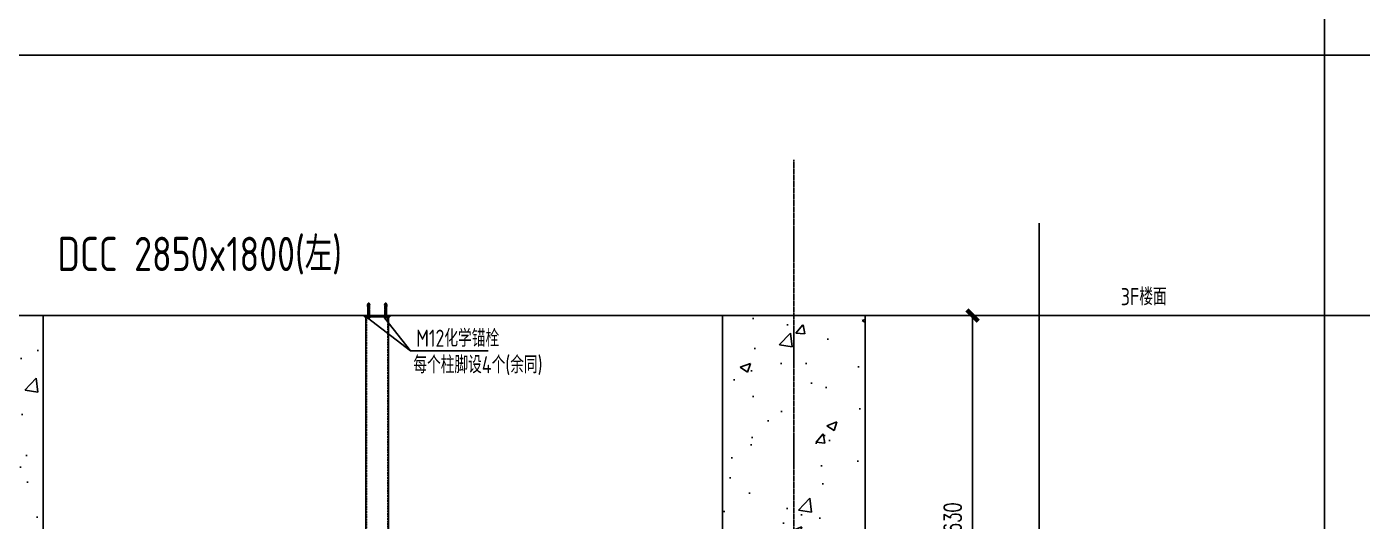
# Model space of a CAD drawing. Header units: millimetres. Extents: x -198529 to 244266, y -64 to 158464.
# Drawn here: x -165966 to -154265, y 98752 to 103083 of the extents above; entities that cross this region are included whole.
import ezdxf

# ---------------------------------------------------------------- set-up
doc = ezdxf.new("R2010")
doc.units = ezdxf.units.MM
doc.linetypes.add('ACAD_ISO10W100', pattern=[18.5, 12, -3, 0.5, -3])
doc.linetypes.add('HIDDEN2', pattern=[4.7625, 3.175, -1.5875])
for name, color, linetype in [('0-DCC-STRUC-T', 4, 'Continuous'), ('ANCHOR BOLTS', 4, 'Continuous'), ('COIL-BANK', 8, 'Continuous'), ('DCC-Size', 4, 'Continuous'), ('K-CEIL-DCC-RACK', 10, 'Continuous'), ('MITTELLINIEN', 3, 'ACAD_ISO10W100')]:
    doc.layers.add(name, color=color, linetype=linetype)
doc.styles.add('DIM_FONT', font='SIMPLEX', dxfattribs={"width": 0.7, "bigfont": 'GBCBIG'})
doc.styles.add('EDRI-COM', font='tssdeng.shx', dxfattribs={"width": 0.8, "bigfont": 'hztxt.shx'})
doc.styles.add('X-HL-CR-F1-EQP-02-01$0$EDRI-COM', font='tssdeng.shx', dxfattribs={"width": 0.8, "bigfont": 'hztxt.shx'})
doc.dimstyles.new('DIM-1', dxfattribs={"dimtxt": 150, "dimasz": 100, "dimexe": 100, "dimexo": 100, "dimgap": 100, "dimtad": 1, "dimdec": 0, "dimzin": 12, "dimdsep": 46, "dimtxsty": 'DIM_FONT', "dimblk": 'ARCHTICK', "dimcen": 2.5, "dimclrd": 256, "dimclre": 256, "dimclrt": 256, "dimadec": 0, "dimazin": 3, "dimtfac": 1, "dimtdec": 0, "dimtix": 1, "dimtmove": 2, "dimatfit": 3, "dimfxl": 1, "dimlwd": -1, "dimlwe": -1, "dimarcsym": 0})

# ---------------------------------------------------------------- blocks, each defined once
blk = doc.blocks.new('H10_40')
for p, q in [((-117, 5), (-118, 4)), ((-118, -4), (-118, 4)), ((-112, 5), (-117, 5)), ((-117, -5), (-117, 5)), ((-112, 4), (-117, 4)), ((-112, -7), (-112, 7)), ((-112, 7), (-109, 7)), ((-106, 3), (-106, 9)), ((-104, 9), (-103, 9)), ((-104, 3), (-103, 2)), ((-97, -2), (-97, 2)), ((-94, 8), (-94, 2)), ((-83, 1), (-79, 1)), ((-79, 7), (-73, 7)), ((-79, -1), (-79, 1)), ((-74, 2), (-74, 5)), ((-74, 5), (-73, 5)), ((-74, 2), (-73, 2)), ((-71, 8), (-73, 7)), ((-71, 8), (-73, 7)), ((-73, 7), (-70, 7)), ((-73, 5), (-73, 7)), ((-73, 7), (-72, 7)), ((-71, 4), (-73, 3)), ((-71, 4), (-73, 4)), ((-73, 3), (-73, 4)), ((-73, 3), (-70, 3)), ((-73, -7), (-73, 2)), ((-71, 8), (-70, 8)), ((-71, 8), (-70, 8)), ((-71, 8), (-71, 8)), ((-71, 4), (-70, 4)), ((-71, 4), (-70, 4)), ((-71, 4), (-71, 4)), ((-70, 7), (-70, 8)), ((-70, 7), (-64, 7)), ((-70, 3), (-70, 4)), ((-64, -7), (-64, 7)), ((-64, 6), (-58, 6)), ((-58, 7), (-40, 7)), ((-58, -7), (-58, 7)), ((-40, -7), (-40, 7)), ((-38, 7), (-40, 7)), ((-38, 7), (0, 7)), ((-38, 7), (-38, -7)), ((0, -12), (0, 12)), ((0, 12), (2, 12)), ((0, 0), (0, 0)), ((2, -12), (2, 12)), ((2, 10), (10, 10)), ((2, 5), (10, 5)), ((10, 10), (10, 8)), ((10, -8), (10, 8)), ((-117, -5), (-118, -4)), ((-112, -4), (-117, -4)), ((-112, -5), (-117, -5)), ((-112, -7), (-109, -7)), ((-106, -3), (-106, -9)), ((-104, -3), (-103, -2)), ((-104, -9), (-103, -9)), ((-94, -8), (-94, -2)), ((-83, -1), (-79, -1)), ((-79, -7), (-73, -7)), ((-73, -2), (-70, -2)), ((-73, -2), (-71, -2)), ((-73, -2), (-71, -2)), ((-73, -6), (-71, -7)), ((-73, -6), (-71, -7)), ((-73, -6), (-70, -6)), ((-73, -7), (-64, -7)), ((-71, -2), (-70, -2)), ((-71, -2), (-70, -2)), ((-71, -2), (-71, -2)), ((-71, -7), (-70, -7)), ((-71, -7), (-70, -7)), ((-71, -7), (-71, -7)), ((-70, -2), (-70, -2)), ((-70, -7), (-70, -6)), ((-64, -6), (-58, -6)), ((-58, -7), (-40, -7)), ((-38, -7), (-40, -7)), ((-38, -7), (0, -7)), ((0, -12), (2, -12)), ((2, -5), (10, -5)), ((2, -10), (10, -10)), ((10, -10), (10, -8))]:
    blk.add_line(p, q)
at = {"color": 1}
for p, q in [((-37, -7), (-37, 7)), ((-34, 7), (-37, 7)), ((-36, 6), (-36, 6)), ((-34, 6), (-36, 6)), ((-34, 6), (-36, 6)), ((-36, 1), (-36, 5)), ((-35, 5), (-36, 5)), ((-35, 1), (-36, 1)), ((-35, 4), (-35, 5)), ((-34, 4), (-35, 4)), ((-34, 3), (-35, 3)), ((-35, 1), (-35, 3)), ((-34, 2), (-35, 2)), ((-35, 2), (-35, 0)), ((-34, -7), (-34, 7)), ((-34, 7), (-34, 7)), ((-34, 6), (-34, 6)), ((-34, 3), (-34, 4)), ((-34, -1), (-34, 2)), ((-34, -7), (-37, -7)), ((-36, -1), (-36, 0)), ((-35, 0), (-36, 0)), ((-34, -1), (-36, -1)), ((-36, -2), (-36, -1)), ((-34, -1), (-36, -1)), ((-34, -2), (-36, -2)), ((-34, -3), (-36, -3)), ((-36, -4), (-36, -3)), ((-36, -6), (-36, -4)), ((-36, -4), (-36, -4)), ((-34, -6), (-36, -6)), ((-36, -6), (-36, -6)), ((-36, -6), (-36, -6)), ((-35, -4), (-34, -4)), ((-35, -6), (-35, -4)), ((-34, -6), (-35, -6)), ((-34, -2), (-34, -1)), ((-34, -4), (-34, -3)), ((-34, -6), (-34, -6))]:
    blk.add_line(p, q, dxfattribs=at)
for centre, radius, start, end in [((-109, -21), 28.8, 84.5741, 90), ((-81, 193), 185, 262.2409, 263.019), ((-82, 193), 191, 262.8882, 263.6179), ((-81, 193), 185, 263.317, 268.5899), ((-82, 193), 191, 263.934, 269.8976), ((-81, 57), 49.8, 264.7484, 271.9185), ((6, 7), 4.3, 325.4349, 30), ((-6, 0), 16.2, 342.412, 17.588), ((-109, 22), 28.8, 270, 275.4259), ((-82, -193), 191, 96.3821, 97.1118), ((-81, -193), 185, 96.981, 97.7591), ((-82, -193), 191, 90.1024, 96.066), ((-81, -193), 185, 91.4101, 96.683), ((-81, -57), 49.8, 88.0815, 95.2516), ((6, -7), 4.3, 330, 34.5651)]:
    blk.add_arc(centre, radius, start, end)
at = {"layer": 'MITTELLINIEN', "color": 8}
blk.add_line((-111, 0), (20, 0), dxfattribs=at)
at = {"color": 1}
blk.add_text('HSL M10/40', height=2, dxfattribs=at).set_placement((-32, -3))
blk = doc.blocks.new('化学锚栓连接板')
at = {"color": 0}
blk.add_lwpolyline([(68290, -117663), (68510, -117663), (68510, -117653), (68290, -117653)], close=True, dxfattribs=at)
at = {"layer": 'ANCHOR BOLTS', "xscale": -1, "rotation": 90}
blk.add_blockref('H10_40', (68325, -117663), dxfattribs=at)
at = {"layer": 'ANCHOR BOLTS', "rotation": 270}
blk.add_blockref('H10_40', (68475, -117663), dxfattribs=at)
blk = doc.blocks.new('H-方柱-200x8-X11')
for points in [[(-110, 4860), (110, 4860), (110, 4870), (-110, 4870)], [(-100, -1190), (100, -1190), (100, 4860), (-100, 4860)], [(-110, -1200), (110, -1200), (110, -1190), (-110, -1190)]]:
    blk.add_lwpolyline(points, close=True)
at = {"linetype": 'HIDDEN2', "ltscale": 0.1}
blk.add_lwpolyline([(-94, -1190), (94, -1190), (94, 4860), (-94, 4860)], close=True, dxfattribs=at)
blk = doc.blocks.new('_ArchTick')
at = {"color": 0, "linetype": 'ByBlock', "const_width": 0.4}
blk.add_lwpolyline([(-0.5, -0.5), (0.5, 0.5)], dxfattribs=at)
blk = doc.blocks.new('*D190')
at = {"layer": '0-DCC-STRUC-T', "transparency": 16777216}
for p, q in [((-158394, 100553), (-157579, 100553)), ((-157679, 96923), (-157679, 100553)), ((-158394, 96923), (-157579, 96923))]:
    blk.add_line(p, q, dxfattribs=at)
at = {"layer": 'Defpoints', "color": 0, "transparency": 16777216}
for p in [(-158494, 100553), (-157679, 100553), (-158494, 96923)]:
    blk.add_point(p, dxfattribs=at)
at = {"layer": '0-DCC-STRUC-T', "transparency": 16777216, "xscale": 100, "yscale": 100, "zscale": 100}
for p, rotation in [((-157679, 100553), 90), ((-157679, 96923), 270)]:
    blk.add_blockref('_ArchTick', p, dxfattribs=dict(at, rotation=rotation))
at = {"layer": '0-DCC-STRUC-T', "transparency": 16777216, "insert": (-157854, 98738), "char_height": 150, "attachment_point": 5, "rotation": 90, "style": 'DIM_FONT'}
blk.add_mtext('3630', dxfattribs=at)

msp = doc.modelspace()

# ---------------------------------------------------------------- hatches: boundary and pattern name
at = {"transparency": 33554687}
h = msp.add_hatch(dxfattribs=at)
h.set_pattern_fill('AR-CONC', color=252, scale=5)
h.paths.add_polyline_path([(-167070.5, 94453), (-165820.8, 94453), (-165820.8, 100553), (-167070.8, 100553)])
h = msp.add_hatch(dxfattribs=at)
h.set_pattern_fill('AR-CONC', color=252, scale=5)
h.paths.add_polyline_path([(-159870.8, 94453), (-158620.8, 94453), (-158620.8, 100553), (-159870.8, 100553)])

# ---------------------------------------------------------------- linework, layer by layer
for points in [[(-178231.8, 115200), (-154597.3, 115200), (-154597.3, 102833), (-178231.8, 102833)], [(-154597.3, 115200), (-138162.8, 115200), (-138162.8, 102833), (-154597.3, 102833)], [(-178231.8, 102833), (-154597.3, 102833), (-154597.3, 90466), (-178231.8, 90466)], [(-154597.3, 102833), (-138162.8, 102833), (-138162.8, 90466), (-154597.3, 90466)]]:
    msp.add_lwpolyline(points, close=True)
at = {"layer": '0-DCC-STRUC-T'}
for p, q in [((-157094.8, 101364), (-157094.8, 97336.1)), ((-162980.7, 100532.5), (-162602.8, 100243.6)), ((-162829.8, 100532.5), (-162602.8, 100243.6)), ((-162602.8, 100243.6), (-161923.4, 100243.6))]:
    msp.add_line(p, q, dxfattribs=at)
at = {"layer": 'ANCHOR BOLTS', "linetype": 'ACAD_ISO10W100', "ltscale": 0.5}
msp.add_line((-159245.8, 101917), (-159245.8, 92250), dxfattribs=at)
at = {"layer": 'COIL-BANK'}
msp.add_line((-177666.1, 100553), (-138791, 100553), dxfattribs=at)
for points in [[(-167070.5, 94453), (-165820.8, 94453), (-165820.8, 100553), (-167070.8, 100553)], [(-159870.8, 94453), (-158620.8, 94453), (-158620.8, 100553), (-159870.8, 100553)]]:
    msp.add_lwpolyline(points, close=True, dxfattribs=at)

# ---------------------------------------------------------------- block references
at = {"layer": 'K-CEIL-DCC-RACK'}
for name, p in [('化学锚栓连接板', (-231295.5, 218206.5)), ('H-方柱-200x8-X11', (-162895.5, 95682.5))]:
    msp.add_blockref(name, p, dxfattribs=at)

# ---------------------------------------------------------------- texts
at = {"layer": '0-DCC-STRUC-T', "style": 'EDRI-COM', "width": 0.8}
for s, p in [('3F楼面', (-156380.8, 100644)), ('M12化学锚栓', (-162553.7, 100280.2)), ('每个柱脚设4个(余同)', (-162578.5, 100048))]:
    msp.add_text(s, height=150, dxfattribs=at).set_placement(p)
at = {"layer": 'DCC-Size', "style": 'X-HL-CR-F1-EQP-02-01$0$EDRI-COM', "width": 0.8}
msp.add_text('DCC 2850x1800(左)', height=300, dxfattribs=at).set_placement((-165696.1, 100943.1))

# ---------------------------------------------------------------- dimensions: what is measured, and where the dimension line sits
at = {"layer": '0-DCC-STRUC-T'}
dim = msp.add_linear_dim(base=(-157679.2, 100553), p1=(-158493.8, 96923), p2=(-158493.8, 100553), angle=90, dimstyle='DIM-1', dxfattribs=at)
dim.commit()
dim.dimension.update_dxf_attribs({"geometry": '*D190', "text_midpoint": (-157854.2, 98738)})

doc.saveas('drawing.dxf')
